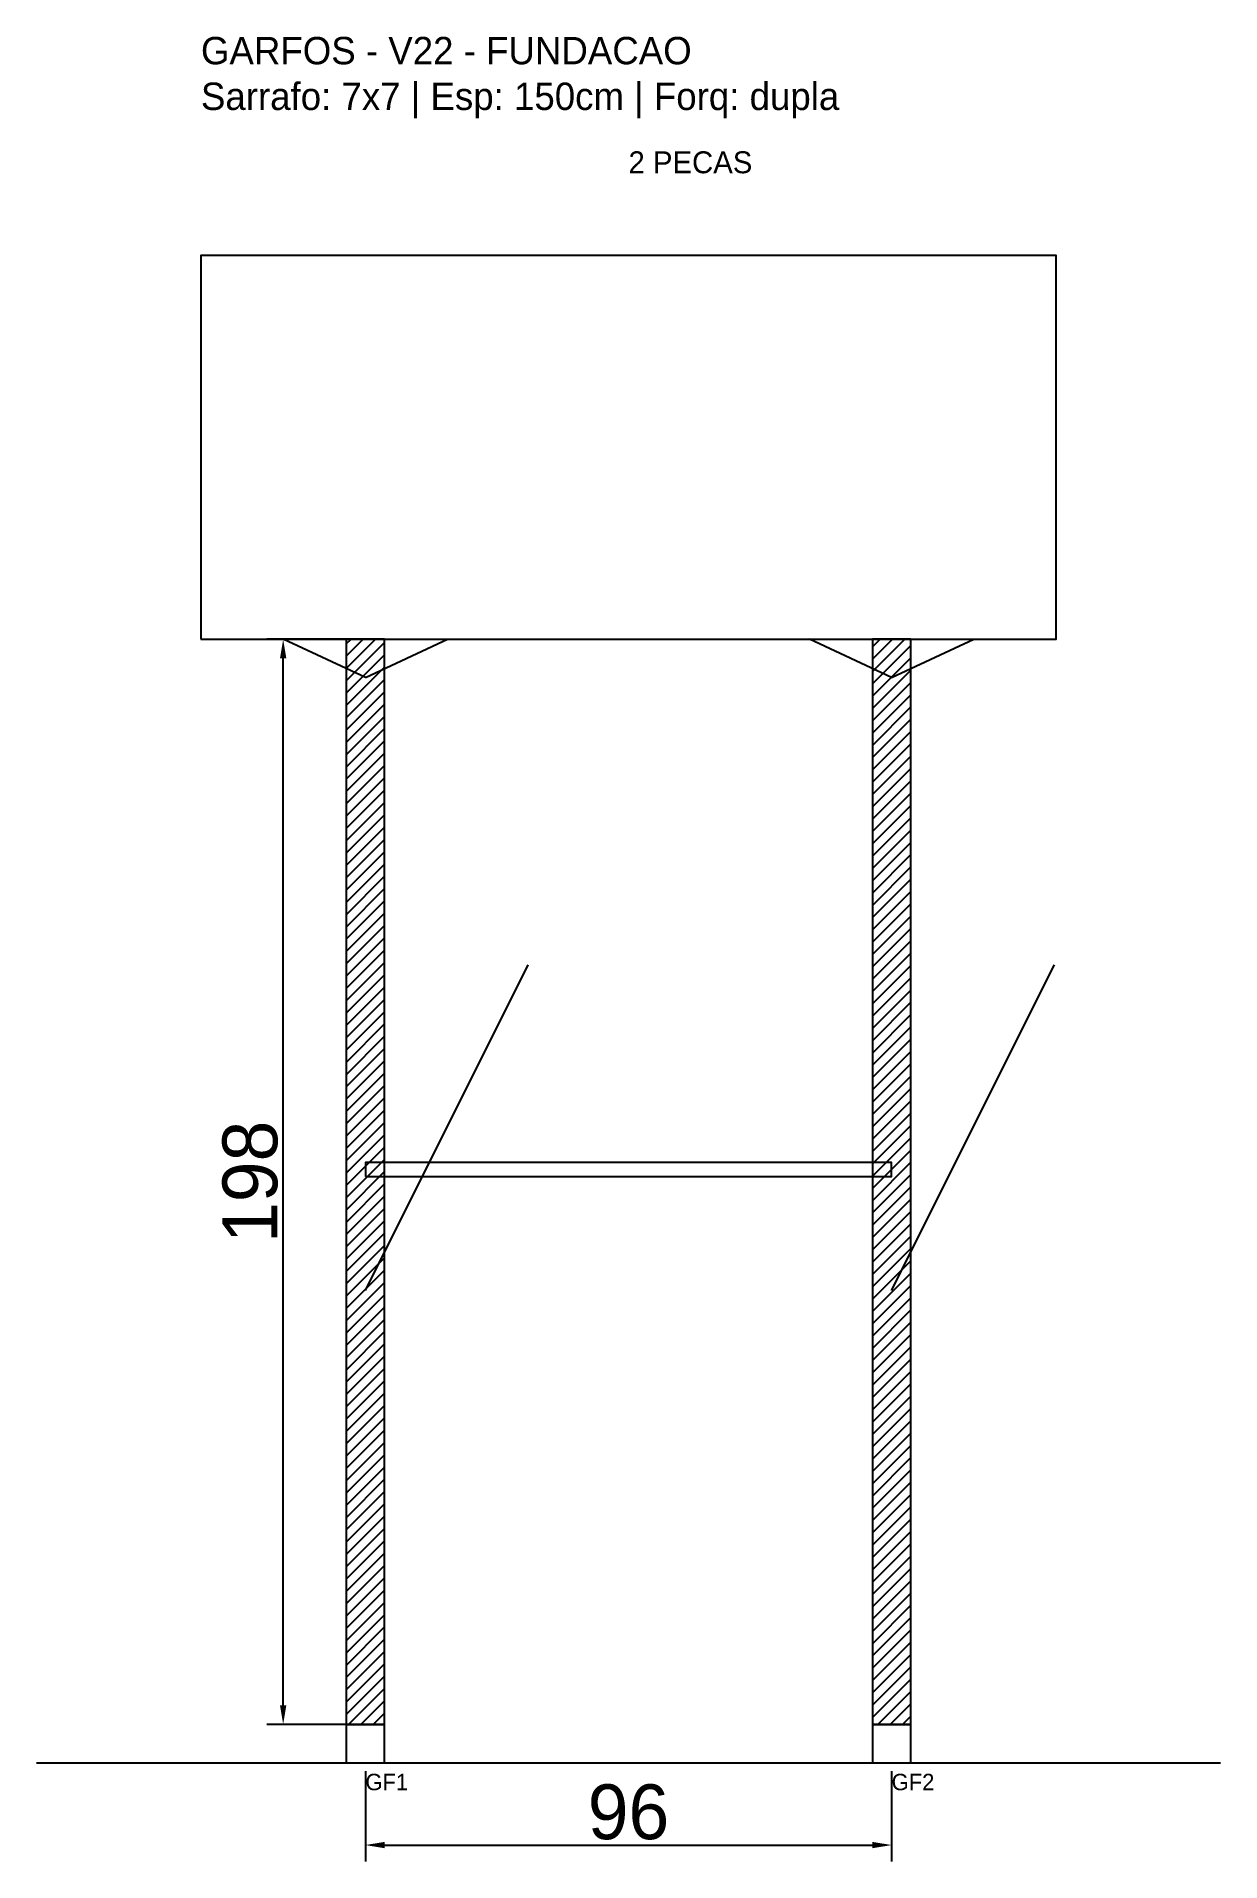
# Model space of a CAD drawing. Header units: metres. Extents: x -30 to 186, y -25 to 308.
import ezdxf

# ---------------------------------------------------------------- set-up
doc = ezdxf.new("R2010")
doc.units = ezdxf.units.M
for name, color, linetype in [('BARRA_ANCORAGEM', 1, 'Continuous'), ('COTA', 241, 'Continuous'), ('GARFOS OK', 3, 'Continuous'), ('NOME DA VIGA', 6, 'Continuous'), ('SARR_7x7', 40, 'Continuous'), ('TIRAS REESCORAMENTO', 252, 'Continuous'), ('VIGAS', 3, 'Continuous')]:
    doc.layers.add(name, color=color, linetype=linetype)
doc.dimstyles.new('EZ DXF', dxfattribs={"dimtxt": 10, "dimasz": 3.5, "dimexe": 3, "dimexo": 1.5, "dimgap": 1, "dimtad": 1, "dimdec": 1, "dimdsep": 46, "dimcen": 2.5, "dimazin": 3, "dimtfac": 1, "dimtmove": 0, "dimatfit": 3})

msp = doc.modelspace()

# ---------------------------------------------------------------- hatches: boundary and pattern name
at = {"layer": 'COTA'}
h = msp.add_hatch(dxfattribs=at)
h.set_pattern_fill('ANSI31', scale=0.5)
h.paths.add_polyline_path([(26.5, 0), (33.5, 0), (33.5, 198), (26.5, 198)])
h = msp.add_hatch(dxfattribs=at)
h.set_pattern_fill('ANSI31', scale=0.5)
h.paths.add_polyline_path([(122.5, 0), (129.5, 0), (129.5, 198), (122.5, 198)])

# ---------------------------------------------------------------- linework, layer by layer
at = {"layer": 'BARRA_ANCORAGEM'}
for p, q in [((30, 79.2), (59.7, 138.6)), ((126, 79.2), (155.7, 138.6))]:
    msp.add_line(p, q, dxfattribs=at)
at = {"layer": 'GARFOS OK'}
for p, q in [((30, 191), (15, 198)), ((15, 198), (45, 198)), ((30, 191), (45, 198)), ((126, 191), (111, 198)), ((111, 198), (141, 198)), ((126, 191), (141, 198))]:
    msp.add_line(p, q, dxfattribs=at)
at = {"layer": 'GARFOS OK', "linetype": 'CONTINUOUS'}
msp.add_line((-30, -7), (186, -7), dxfattribs=at)
at = {"layer": 'GARFOS OK'}
for points in [[(26.5, 0), (33.5, 0), (33.5, 198), (26.5, 198), (26.5, 0)], [(122.5, 0), (129.5, 0), (129.5, 198), (122.5, 198), (122.5, 0)]]:
    msp.add_lwpolyline(points, dxfattribs=at)
at = {"layer": 'SARR_7x7'}
for points in [[(26.5, -7), (33.5, -7), (33.5, 0), (26.5, 0), (26.5, -7)], [(122.5, -7), (129.5, -7), (129.5, 0), (122.5, 0), (122.5, -7)]]:
    msp.add_lwpolyline(points, dxfattribs=at)
at = {"layer": 'TIRAS REESCORAMENTO'}
msp.add_lwpolyline([(30, 100), (126, 100), (126, 102.5), (30, 102.5), (30, 100)], dxfattribs=at)
at = {"layer": 'VIGAS'}
msp.add_lwpolyline([(0, 198), (156, 198), (156, 268), (0, 268), (0, 198)], dxfattribs=at)

# ---------------------------------------------------------------- texts
at = {"layer": 'NOME DA VIGA'}
for s, height, p in [('2 PECAS', 4, (78, 283)), ('GF1', 3, (30, -12)), ('GF2', 3, (126, -12))]:
    msp.add_text(s, height=height, dxfattribs=at).set_placement(p)
at = {"layer": 'NOME DA VIGA', "insert": (0, 293), "char_height": 5, "attachment_point": 7}
msp.add_mtext('GARFOS - V22 - FUNDACAO\\PSarrafo: 7x7 | Esp: 150cm | Forq: dupla', dxfattribs=at)

# ---------------------------------------------------------------- dimensions: what is measured, and where the dimension line sits
at = {"layer": 'COTA'}
msp.add_linear_dim(base=(15, 0), p1=(30, 0), p2=(30, 198), angle=90, dimstyle='EZ DXF', dxfattribs=at).render()
msp.add_linear_dim(base=(30, -22), p1=(30, -7), p2=(126, -7), dimstyle='EZ DXF', dxfattribs=at).render()

doc.saveas('drawing.dxf')
